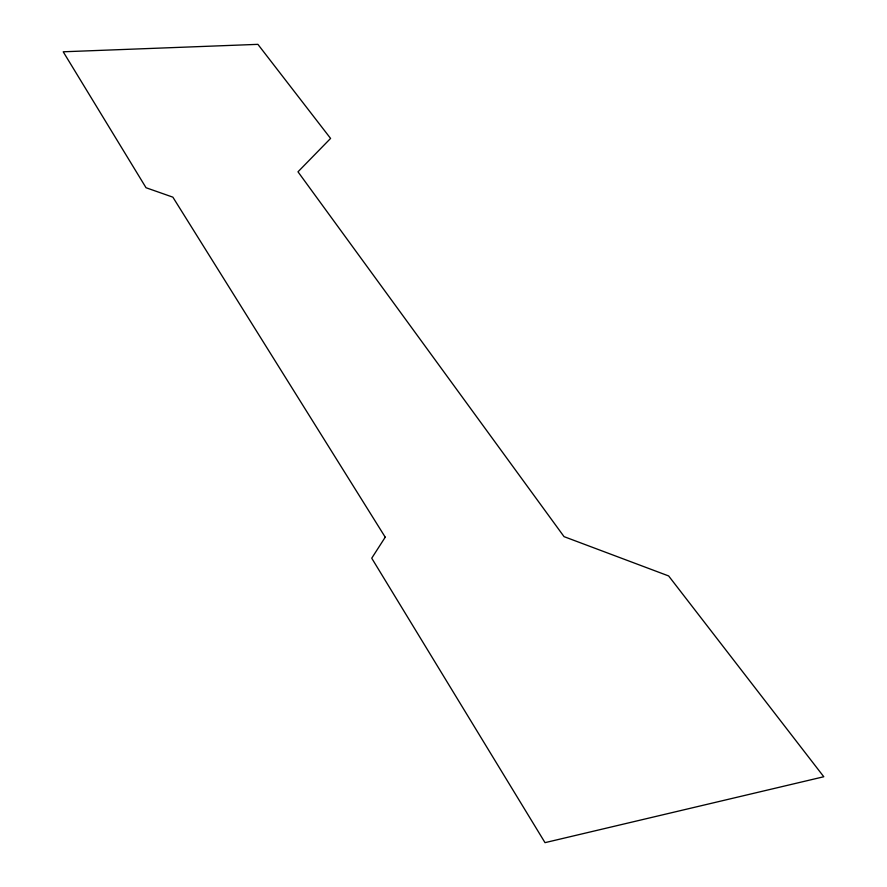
<?xml version="1.0" encoding="UTF-8"?>
<svg xmlns="http://www.w3.org/2000/svg" width="887" height="887" viewBox="0 0 887 887"><rect width="100%" height="100%" fill="white"/><g stroke="black" fill="none" stroke-linecap="round" stroke-linejoin="round"><path stroke-width="1.33" d="M385.235 537.189L371.731 558.2L545.017 842.65L823.79 776.746L668.632 575.94L564.054 536.646L297.988 171.812L330.585 138.427L257.895 44.35L63.21 51.79L146.033 187.734L172.865 197.158L385.235 537.189"/></g></svg>
